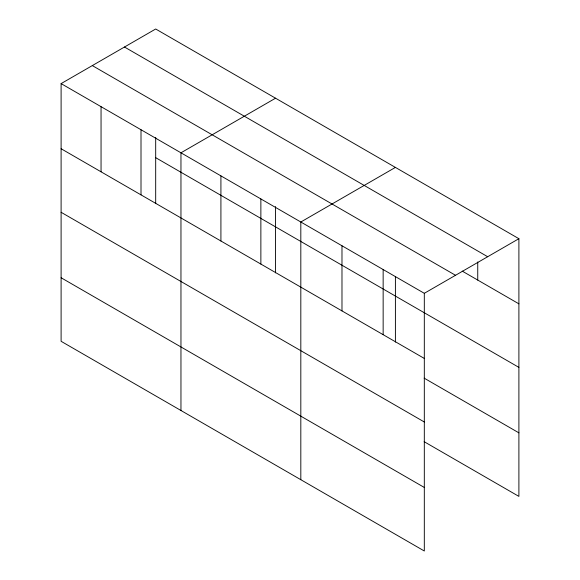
<?xml version="1.0" encoding="UTF-8"?>
<svg xmlns="http://www.w3.org/2000/svg" width="580" height="580" viewBox="0 0 580 580"><rect width="100%" height="100%" fill="white"/><g stroke="black" fill="none" stroke-linecap="round" stroke-linejoin="round"><path stroke-width="0.87" d="M61.103 83.607L424.313 293.306L424.313 551L61.103 341.301L61.103 83.607L155.686 29L518.897 238.699L518.897 496.393L424.147 441.685M275.551 98.201L180.96 152.808L180.96 410.502M395.408 167.403L300.817 222.01L300.817 479.703M424.313 293.306L518.897 238.699M124.475 47.023L487.686 256.723M462.202 271.099L518.897 303.833M92.314 65.591L455.525 275.29M155.686 157.673L518.897 367.379M61.103 148.741L424.313 358.44M424.147 378.138L518.897 432.847M61.103 212.287L424.313 421.986M61.103 277.755L424.313 487.454M477.739 261.971L477.739 280.067M395.408 276.66L395.408 342.084M383.148 269.54L383.148 334.674M341.982 245.775L341.982 310.909M275.551 206.582L275.551 272.883M260.869 198.947L260.869 264.074M220.915 175.878L220.915 241.012M155.686 137.38L155.686 203.681M141.005 129.746L141.005 194.873M101.05 106.676L101.05 171.81"/></g></svg>
